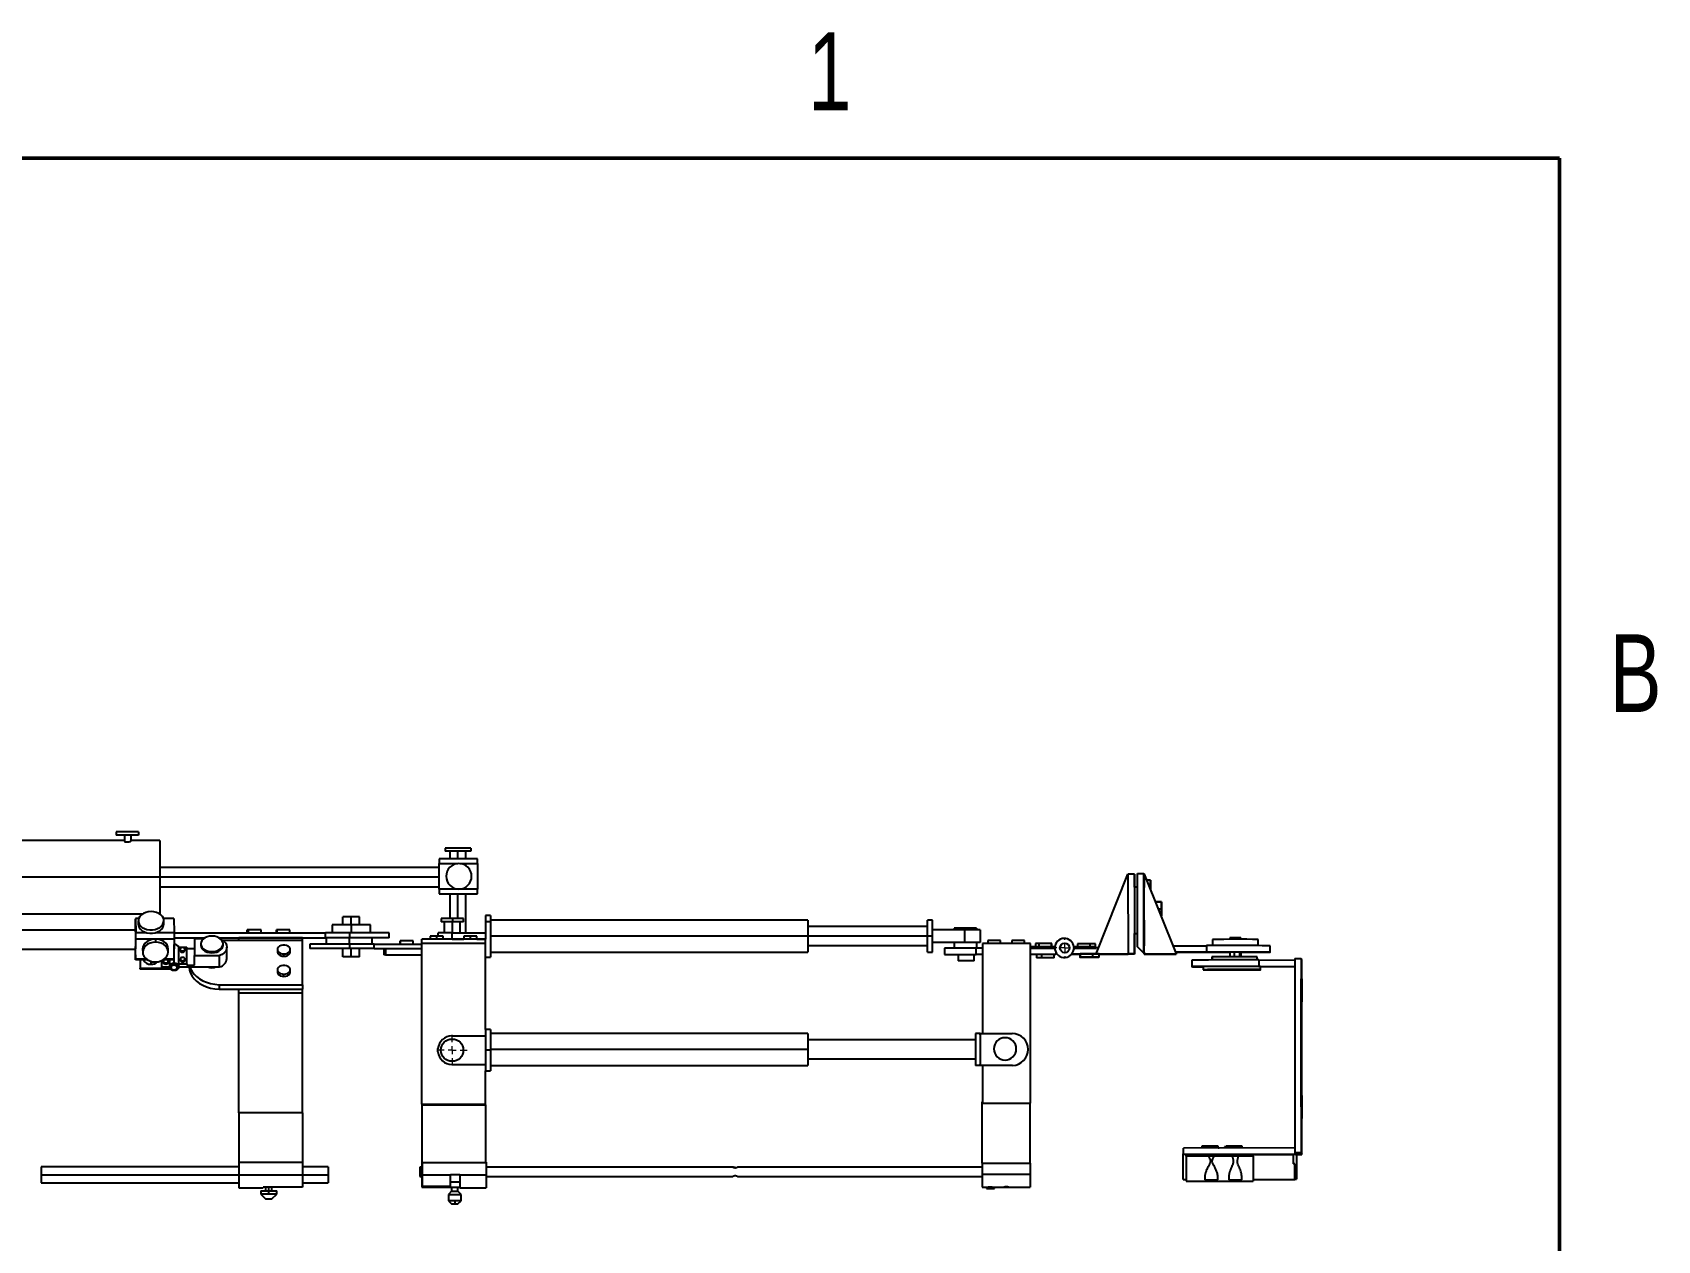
# Model space of a CAD drawing. Header units: inches. Extents: x 0.1 to 11.1, y 0.1 to 8.4.
# Drawn here: x 5.79 to 10.8, y 4.66 to 8.39 of the extents above; entities that cross this region are included whole.
import ezdxf

# ---------------------------------------------------------------- set-up
doc = ezdxf.new("R2010")
doc.units = ezdxf.units.IN
doc.header["$MEASUREMENT"] = 0
doc.styles.add('SLDTEXTSTYLE0', font='TXT', dxfattribs={"width": 0.75})

# ---------------------------------------------------------------- blocks, each defined once
blk = doc.blocks.new('SW_CENTERMARKSYMBOL_21')
at = {"color": 0, "linetype": 'Continuous', "lineweight": 0}
for p, q in [((-0.025, 0), (-0.0273, 0)), ((0, 0), (-0.0125, 0)), ((0, 0.025), (0, 0.0273)), ((0, 0), (0, 0.0125)), ((0, 0), (0, -0.0125)), ((0, 0), (0.0125, 0)), ((0.025, 0), (0.0273, 0)), ((0, -0.025), (0, -0.0273))]:
    blk.add_line(p, q, dxfattribs=at)
blk = doc.blocks.new('SW_CENTERMARKSYMBOL_22')
at = {"color": 0, "linetype": 'Continuous', "lineweight": 0}
for p, q in [((-0.025, 0), (-0.0469, 0)), ((0, 0), (-0.0125, 0)), ((0, 0.025), (0, 0.0469)), ((0, 0), (0, 0.0125)), ((0, 0), (0, -0.0125)), ((0, 0), (0.0125, 0)), ((0.025, 0), (0.0469, 0)), ((0, -0.025), (0, -0.0469))]:
    blk.add_line(p, q, dxfattribs=at)

msp = doc.modelspace()

# ---------------------------------------------------------------- linework, layer by layer
at = {"color": 7, "linetype": 'Continuous', "lineweight": 50}
for p, q in [((0.5, 8), (10.5, 8)), ((10.5, 8), (10.5, 0.5))]:
    msp.add_line(p, q, dxfattribs=at)
at = {"color": 7, "linetype": 'Continuous', "lineweight": 25}
for p, q in [((6.0464, 5.9209), (6.0464, 5.911)), ((6.1153, 5.9209), (6.0464, 5.9209)), ((6.1153, 5.9209), (6.1153, 5.911)), ((6.0715, 5.894), (4.8024, 5.894)), ((6.1153, 5.911), (6.0464, 5.911)), ((6.0715, 5.911), (6.0715, 5.8921)), ((6.0912, 5.911), (6.0912, 5.8921)), ((6.1804, 5.894), (6.0912, 5.894)), ((6.1804, 5.894), (6.1804, 5.7808)), ((7.0613, 5.8708), (7.0613, 5.861)), ((7.14, 5.8708), (7.0613, 5.8708)), ((7.14, 5.8708), (7.14, 5.861)), ((7.1612, 5.8378), (7.0431, 5.8378)), ((7.0431, 5.8378), (7.0431, 5.823)), ((7.0431, 5.823), (7.1, 5.823)), ((7.0431, 5.7443), (7.0431, 5.823)), ((7.14, 5.861), (7.0613, 5.861)), ((7.0761, 5.861), (7.0761, 5.8378)), ((7.1007, 5.8378), (7.1007, 5.861)), ((7.107, 5.823), (7.1612, 5.823)), ((7.1253, 5.8378), (7.1253, 5.861)), ((7.1612, 5.823), (7.1612, 5.8378)), ((7.1612, 5.823), (7.1612, 5.7443)), ((6.1804, 5.7808), (4.8024, 5.7808)), ((7.0431, 5.8106), (6.1804, 5.8106)), ((6.1804, 5.7808), (6.1804, 5.6676)), ((9.0698, 5.5446), (9.1681, 5.7907)), ((9.1878, 5.7907), (9.1681, 5.7907)), ((9.1681, 5.7907), (9.1682, 5.5446)), ((9.1878, 5.7907), (9.1879, 5.5446)), ((9.1881, 5.7897), (9.1878, 5.7907)), ((9.1881, 5.75), (9.1881, 5.7897)), ((9.1978, 5.5657), (9.1976, 5.7921)), ((9.1976, 5.7921), (9.2173, 5.7921)), ((9.2175, 5.546), (9.2173, 5.7921)), ((9.2173, 5.7921), (9.2176, 5.7911)), ((9.2176, 5.7911), (9.2176, 5.75)), ((9.2181, 5.5445), (9.2179, 5.7906)), ((9.2179, 5.7906), (9.3165, 5.5445)), ((9.2372, 5.7714), (9.2256, 5.7714)), ((6.1804, 5.7516), (7.0431, 5.7516)), ((7.0431, 5.7443), (7.0431, 5.7295)), ((7.1612, 5.7443), (7.0431, 5.7443)), ((7.0431, 5.7295), (7.1612, 5.7295)), ((7.0761, 5.7295), (7.0761, 5.6532)), ((7.1253, 5.6096), (7.1253, 5.7295)), ((7.1612, 5.7295), (7.1612, 5.7443)), ((9.1977, 5.75), (9.188, 5.75)), ((9.218, 5.75), (9.2175, 5.75)), ((5.2448, 5.6676), (6.1277, 5.6676)), ((6.1799, 5.6676), (6.1804, 5.6676)), ((9.2717, 5.7047), (9.2524, 5.7046)), ((9.2716, 5.7041), (9.2526, 5.7041)), ((9.2716, 5.6824), (9.2613, 5.6824)), ((9.2717, 5.7047), (9.2716, 5.7041)), ((9.2716, 5.7041), (9.2716, 5.6824)), ((9.2716, 5.6824), (9.2717, 5.6612)), ((9.2717, 5.6835), (9.2717, 5.7047)), ((9.2717, 5.6618), (9.2717, 5.6835)), ((6.106, 5.6173), (5.2453, 5.6173)), ((6.1053, 5.6173), (6.1057, 5.6517)), ((6.1061, 5.6538), (6.1057, 5.6517)), ((6.1061, 5.6538), (6.107, 5.6105)), ((6.1158, 5.6538), (6.1061, 5.6538)), ((6.1144, 5.6465), (6.1144, 5.6362)), ((6.2242, 5.6538), (6.1918, 5.6538)), ((6.1932, 5.6362), (6.1932, 5.6465)), ((6.2242, 5.6538), (6.2251, 5.6105)), ((6.4502, 5.6089), (6.4502, 5.6187)), ((6.4541, 5.6187), (6.4502, 5.6187)), ((6.4541, 5.6089), (6.4541, 5.6187)), ((6.4935, 5.6187), (6.4541, 5.6187)), ((6.4935, 5.6089), (6.4935, 5.6187)), ((6.5424, 5.6187), (6.5407, 5.6187)), ((6.5407, 5.6089), (6.5407, 5.6187)), ((6.5818, 5.6187), (6.5424, 5.6187)), ((6.5424, 5.6089), (6.5424, 5.6187)), ((6.5818, 5.6089), (6.5818, 5.6187)), ((6.7124, 5.6335), (6.7124, 5.6089)), ((6.7714, 5.6335), (6.7124, 5.6335)), ((6.7457, 5.6335), (6.7457, 5.6581)), ((6.7713, 5.6581), (6.7457, 5.6581)), ((6.7713, 5.6335), (6.7713, 5.6581)), ((6.7969, 5.6581), (6.7713, 5.6581)), ((6.7714, 5.6335), (6.7714, 5.6089)), ((6.8305, 5.6335), (6.7714, 5.6335)), ((6.7969, 5.6335), (6.7969, 5.6581)), ((6.8305, 5.6089), (6.8305, 5.6335)), ((7.0492, 5.6532), (7.0492, 5.6433)), ((7.0837, 5.6532), (7.0492, 5.6532)), ((7.0837, 5.6433), (7.0492, 5.6433)), ((7.0586, 5.6433), (7.0586, 5.6095)), ((7.1181, 5.6532), (7.0837, 5.6532)), ((7.0837, 5.6532), (7.0837, 5.6433)), ((7.1181, 5.6433), (7.0837, 5.6433)), ((7.1078, 5.6096), (7.1078, 5.6433)), ((7.1181, 5.6433), (7.1181, 5.6532)), ((7.201, 5.6624), (7.1862, 5.6624)), ((7.1862, 5.6624), (7.1862, 5.6428)), ((7.1862, 5.6428), (7.1862, 5.5892)), ((7.201, 5.6428), (7.1862, 5.6428)), ((7.201, 5.6624), (7.201, 5.6428)), ((8.1803, 5.6479), (7.201, 5.6479)), ((7.201, 5.6428), (7.201, 5.5344)), ((8.1803, 5.6479), (8.1803, 5.5987)), ((8.5498, 5.6287), (8.1803, 5.6287)), ((8.5646, 5.6484), (8.5498, 5.6484)), ((8.5498, 5.5992), (8.5498, 5.6484)), ((8.5646, 5.6189), (8.5646, 5.6484)), ((8.5646, 5.5992), (8.5646, 5.6189)), ((8.6645, 5.6189), (8.5646, 5.6189)), ((8.632, 5.6238), (8.632, 5.6189)), ((8.7009, 5.6238), (8.632, 5.6238)), ((8.6645, 5.5795), (8.6645, 5.6189)), ((8.7122, 5.6189), (8.6645, 5.6189)), ((8.7009, 5.6238), (8.7009, 5.6189)), ((8.7122, 5.6189), (8.7122, 5.5795)), ((9.2717, 5.6612), (9.2698, 5.6612)), ((9.2717, 5.6612), (9.2717, 5.6618)), ((6.1062, 5.5285), (6.1071, 5.5897)), ((6.107, 5.6105), (6.1375, 5.6105)), ((6.1071, 5.5897), (6.107, 5.6105)), ((6.164, 5.5897), (6.1071, 5.5897)), ((6.1675, 5.5898), (6.1677, 5.5805)), ((6.17, 5.6105), (6.2251, 5.6105)), ((6.2252, 5.5897), (6.171, 5.5897)), ((6.2252, 5.5897), (6.2243, 5.5285)), ((6.225, 5.5147), (6.225, 5.573)), ((6.2251, 5.6105), (6.2252, 5.5897)), ((6.2251, 5.6089), (6.6916, 5.6089)), ((6.2252, 5.5941), (6.3205, 5.5941)), ((6.2883, 5.5905), (6.2883, 5.539)), ((6.3151, 5.5905), (6.2883, 5.5905)), ((6.3071, 5.5751), (6.3071, 5.5716)), ((6.3626, 5.5941), (6.6916, 5.5941)), ((6.6213, 5.586), (6.3753, 5.586)), ((6.376, 5.5716), (6.376, 5.5751)), ((6.4245, 5.594), (6.4245, 5.5941)), ((6.6213, 5.594), (6.4245, 5.594)), ((6.4245, 5.586), (6.4245, 5.594)), ((6.6213, 5.594), (6.6213, 5.5941)), ((6.6213, 5.586), (6.6213, 5.594)), ((6.6213, 5.449), (6.6213, 5.586)), ((6.6435, 5.5744), (6.6435, 5.5606)), ((6.7665, 5.5744), (6.6435, 5.5744)), ((6.7658, 5.6089), (6.6916, 5.6089)), ((6.6916, 5.5941), (6.6916, 5.6089)), ((6.7658, 5.5941), (6.6916, 5.5941)), ((6.6936, 5.5941), (6.6936, 5.5744)), ((6.765, 5.5941), (6.765, 5.5744)), ((6.8888, 5.6089), (6.7658, 5.6089)), ((6.7658, 5.6089), (6.7658, 5.5941)), ((6.8888, 5.5941), (6.7658, 5.5941)), ((6.7665, 5.5744), (6.7665, 5.5606)), ((6.8419, 5.5744), (6.7665, 5.5744)), ((6.8363, 5.5744), (6.8363, 5.5941)), ((6.8419, 5.5606), (6.8419, 5.5744)), ((6.8419, 5.5744), (6.9894, 5.5744)), ((6.8888, 5.5941), (6.8888, 5.6089)), ((6.9222, 5.5744), (6.9222, 5.5843)), ((6.9233, 5.5843), (6.9222, 5.5843)), ((6.9233, 5.5744), (6.9233, 5.5843)), ((6.9627, 5.5843), (6.9233, 5.5843)), ((6.9627, 5.5744), (6.9627, 5.5843)), ((7.1862, 5.5892), (6.9894, 5.5892)), ((6.9894, 5.5764), (6.9894, 5.5892)), ((7.1862, 5.5764), (6.9894, 5.5764)), ((6.9894, 5.0807), (6.9894, 5.5764)), ((7.0154, 5.599), (7.0154, 5.5892)), ((7.035, 5.599), (7.0154, 5.599)), ((7.0547, 5.599), (7.035, 5.599)), ((7.035, 5.599), (7.035, 5.5892)), ((7.0391, 5.6092), (7.0391, 5.599)), ((7.0547, 5.5892), (7.0547, 5.599)), ((7.0826, 5.5899), (7.0826, 5.6096)), ((7.0826, 5.6096), (7.1862, 5.6096)), ((7.0826, 5.5899), (7.1191, 5.5899)), ((7.1078, 5.5892), (7.1078, 5.5895)), ((7.1191, 5.599), (7.1191, 5.5892)), ((7.1388, 5.599), (7.1191, 5.599)), ((7.1585, 5.599), (7.1388, 5.599)), ((7.1388, 5.599), (7.1388, 5.5892)), ((7.1585, 5.5892), (7.1585, 5.599)), ((7.1585, 5.5899), (7.1862, 5.5899)), ((7.1862, 5.5764), (7.1862, 5.5892)), ((7.1862, 5.3108), (7.1862, 5.5764)), ((8.1803, 5.5987), (7.201, 5.5987)), ((8.1803, 5.5987), (8.1803, 5.5495)), ((8.1803, 5.5697), (8.5498, 5.5697)), ((8.5498, 5.55), (8.5498, 5.5992)), ((8.5646, 5.5992), (8.5498, 5.5992)), ((8.5646, 5.5795), (8.5646, 5.5992)), ((8.6645, 5.5795), (8.5646, 5.5795)), ((8.5646, 5.55), (8.5646, 5.5795)), ((8.632, 5.5795), (8.632, 5.5619)), ((8.7122, 5.5795), (8.6645, 5.5795)), ((8.7009, 5.5795), (8.7009, 5.5619)), ((8.867, 5.5759), (8.7193, 5.5759)), ((8.7193, 5.5759), (8.7193, 5.2983)), ((8.7356, 5.585), (8.7356, 5.5759)), ((8.7749, 5.585), (8.7356, 5.585)), ((8.7749, 5.5759), (8.7749, 5.585)), ((8.8492, 5.585), (8.8098, 5.585)), ((8.8098, 5.585), (8.8098, 5.5759)), ((8.8492, 5.5759), (8.8492, 5.585)), ((8.867, 5.0837), (8.867, 5.5759)), ((8.867, 5.5752), (8.8675, 5.5752)), ((8.8675, 5.5604), (8.8675, 5.5752)), ((8.8685, 5.5669), (8.8685, 5.5619)), ((8.8685, 5.5669), (8.9424, 5.5669)), ((8.8831, 5.5767), (8.8831, 5.5669)), ((8.8933, 5.5767), (8.8831, 5.5767)), ((8.8933, 5.5767), (8.8933, 5.5669)), ((8.9326, 5.5767), (8.8933, 5.5767)), ((8.9326, 5.5669), (8.9326, 5.5767)), ((8.933, 5.5767), (8.9326, 5.5767)), ((8.933, 5.5669), (8.933, 5.5767)), ((8.9424, 5.5669), (8.9424, 5.5631)), ((9.0123, 5.5753), (9.0123, 5.5655)), ((9.0517, 5.5753), (9.0123, 5.5753)), ((9.0517, 5.5655), (9.0517, 5.5753)), ((9.0678, 5.5753), (9.0517, 5.5753)), ((9.0678, 5.5655), (9.0678, 5.5753)), ((9.188, 5.6073), (9.1977, 5.6073)), ((9.1882, 5.5437), (9.1882, 5.6073)), ((9.1978, 5.5657), (9.198, 5.5647)), ((9.2175, 5.546), (9.1978, 5.5657)), ((9.2175, 5.5694), (9.2175, 5.5497)), ((9.2175, 5.5694), (9.2181, 5.5694)), ((9.2176, 5.6073), (9.218, 5.6073)), ((9.2177, 5.6073), (9.2177, 5.5694)), ((9.3065, 5.5695), (9.4104, 5.5695)), ((9.4104, 5.5695), (9.4104, 5.5498)), ((9.4288, 5.5888), (9.4288, 5.5696)), ((9.4957, 5.5939), (9.4827, 5.5938)), ((9.4827, 5.5938), (9.4827, 5.5891)), ((9.4957, 5.5939), (9.4957, 5.5891)), ((9.5125, 5.5938), (9.4957, 5.5939)), ((9.5125, 5.5938), (9.5125, 5.5891)), ((9.5163, 5.5938), (9.5125, 5.5938)), ((9.5163, 5.5938), (9.5163, 5.5891)), ((9.5703, 5.5696), (9.5702, 5.5889)), ((9.607, 5.5496), (9.607, 5.5692)), ((5.2453, 5.5583), (6.106, 5.5583)), ((6.1052, 5.5583), (6.1059, 5.5263)), ((6.1059, 5.5263), (6.1062, 5.5285)), ((6.1419, 5.5263), (6.1059, 5.5263)), ((6.1062, 5.5285), (6.1388, 5.5285)), ((6.1204, 5.5263), (6.1204, 5.5)), ((6.1277, 5.5584), (6.1279, 5.5491)), ((6.1871, 5.5034), (6.1871, 5.5237)), ((6.2239, 5.5263), (6.1919, 5.5263)), ((6.1919, 5.5215), (6.1919, 5.518)), ((6.195, 5.5285), (6.2243, 5.5285)), ((6.2066, 5.5508), (6.2064, 5.5601)), ((6.2066, 5.518), (6.2066, 5.5215)), ((6.2102, 5.5263), (6.2102, 5.5041)), ((6.2243, 5.5285), (6.2239, 5.5263)), ((6.2395, 5.5131), (6.2395, 5.5646)), ((6.2395, 5.5646), (6.2641, 5.5646)), ((6.2433, 5.5583), (6.2433, 5.5548)), ((6.2436, 5.5284), (6.2436, 5.5248)), ((6.2507, 5.5496), (6.2507, 5.5531)), ((6.251, 5.5197), (6.251, 5.5232)), ((6.2581, 5.5548), (6.2581, 5.5583)), ((6.2584, 5.5248), (6.2584, 5.5284)), ((6.2641, 5.5131), (6.2641, 5.5646)), ((6.2641, 5.5611), (6.2883, 5.5611)), ((6.2883, 5.539), (6.3652, 5.539)), ((6.2883, 5.5096), (6.2883, 5.539)), ((6.3415, 5.5473), (6.3348, 5.548)), ((6.3483, 5.548), (6.3415, 5.5473)), ((6.3652, 5.5038), (6.3652, 5.539)), ((6.3879, 5.5295), (6.3879, 5.5648)), ((6.5439, 5.5578), (6.5439, 5.5507)), ((6.5636, 5.537), (6.5636, 5.544)), ((6.5833, 5.5507), (6.5833, 5.5578)), ((6.7665, 5.5606), (6.6435, 5.5606)), ((6.7457, 5.5351), (6.7457, 5.5606)), ((6.7713, 5.5351), (6.7457, 5.5351)), ((6.8419, 5.5606), (6.7665, 5.5606)), ((6.7713, 5.5351), (6.7713, 5.5606)), ((6.7969, 5.5351), (6.7713, 5.5351)), ((6.7969, 5.5351), (6.7969, 5.5606)), ((6.8419, 5.5606), (6.9894, 5.5606)), ((6.8721, 5.5606), (6.8721, 5.5411)), ((6.8772, 5.5411), (6.8721, 5.5411)), ((6.8772, 5.5606), (6.8772, 5.5411)), ((6.8772, 5.5411), (6.9894, 5.5411)), ((7.1862, 5.5344), (7.201, 5.5344)), ((7.201, 5.5495), (8.1803, 5.5495)), ((8.5498, 5.55), (8.5646, 5.55)), ((8.6024, 5.5619), (8.6024, 5.5422)), ((8.6997, 5.5619), (8.6024, 5.5619)), ((8.6024, 5.5422), (8.6997, 5.5422)), ((8.6445, 5.5422), (8.6445, 5.5226)), ((8.6937, 5.5226), (8.6445, 5.5226)), ((8.6937, 5.5226), (8.6937, 5.5422)), ((8.6997, 5.5422), (8.6997, 5.5619)), ((8.7193, 5.5619), (8.6997, 5.5619)), ((8.7193, 5.5422), (8.6997, 5.5422)), ((8.867, 5.5604), (8.8675, 5.5604)), ((8.9458, 5.5422), (8.867, 5.5422)), ((8.8685, 5.5619), (8.8675, 5.5619)), ((8.8685, 5.5619), (8.9424, 5.5619)), ((8.8858, 5.5422), (8.8858, 5.5324)), ((8.9011, 5.5324), (8.8858, 5.5324)), ((8.9011, 5.5422), (8.9011, 5.5324)), ((8.9405, 5.5324), (8.9011, 5.5324)), ((8.9405, 5.5324), (8.9405, 5.5422)), ((8.9458, 5.5487), (8.9458, 5.5422)), ((8.996, 5.5455), (8.996, 5.5444)), ((8.996, 5.5444), (9.0699, 5.5445)), ((8.996, 5.5444), (8.9963, 5.5437)), ((8.9963, 5.5437), (9.0192, 5.5437)), ((9.0013, 5.5655), (9.0009, 5.5655)), ((9.0009, 5.5655), (9.0009, 5.5606)), ((9.001, 5.5606), (9.0009, 5.5606)), ((9.001, 5.5606), (9.001, 5.5575)), ((9.0698, 5.5606), (9.001, 5.5606)), ((9.0698, 5.5655), (9.0013, 5.5655)), ((9.0192, 5.5438), (9.0192, 5.534)), ((9.0201, 5.5443), (9.0201, 5.5344)), ((9.0389, 5.5339), (9.0389, 5.5339)), ((9.0393, 5.5344), (9.0393, 5.5342)), ((9.0586, 5.534), (9.0586, 5.5342)), ((9.059, 5.5342), (9.059, 5.5342)), ((9.0595, 5.5345), (9.0595, 5.5443)), ((9.0698, 5.5606), (9.0698, 5.5655)), ((9.0698, 5.5642), (9.0776, 5.5642)), ((9.0698, 5.5446), (9.0699, 5.5445)), ((9.0698, 5.5446), (9.1682, 5.5446)), ((9.0787, 5.5342), (9.0787, 5.5441)), ((9.0787, 5.5436), (9.1685, 5.5437)), ((9.1879, 5.5446), (9.1682, 5.5446)), ((9.1682, 5.5446), (9.1682, 5.5446)), ((9.1882, 5.5437), (9.1685, 5.5437)), ((9.1685, 5.5437), (9.1685, 5.5437)), ((9.1685, 5.5437), (9.1685, 5.5437)), ((9.1879, 5.5446), (9.1882, 5.5437)), ((9.198, 5.5647), (9.2177, 5.545)), ((9.2136, 5.5497), (9.2137, 5.5497)), ((9.2139, 5.549), (9.2136, 5.5497)), ((9.2136, 5.5497), (9.2137, 5.5497)), ((9.2136, 5.5497), (9.2136, 5.5497)), ((9.2139, 5.549), (9.2137, 5.5497)), ((9.2139, 5.549), (9.2139, 5.549)), ((9.2177, 5.549), (9.2175, 5.5497)), ((9.2175, 5.5497), (9.2181, 5.5497)), ((9.2177, 5.545), (9.2175, 5.546)), ((9.2181, 5.549), (9.2177, 5.549)), ((9.2177, 5.549), (9.2177, 5.545)), ((9.2181, 5.5445), (9.2181, 5.5444)), ((9.2181, 5.5445), (9.3165, 5.5445)), ((9.2181, 5.5444), (9.3165, 5.5444)), ((9.2183, 5.5436), (9.2183, 5.5444)), ((9.2183, 5.5436), (9.3167, 5.5437)), ((9.2184, 5.5435), (9.2183, 5.5436)), ((9.2184, 5.5435), (9.3168, 5.5436)), ((9.3144, 5.5498), (9.4104, 5.5498)), ((9.41, 5.5491), (9.3147, 5.549)), ((9.3164, 5.5444), (9.3167, 5.5437)), ((9.3165, 5.5445), (9.3165, 5.5444)), ((9.3168, 5.5436), (9.3167, 5.5437)), ((9.3647, 5.5248), (9.3647, 5.5048)), ((9.4267, 5.5347), (9.4267, 5.5253)), ((9.4279, 5.5348), (9.4279, 5.5253)), ((9.4957, 5.5496), (9.4827, 5.5495)), ((9.4827, 5.5495), (9.4828, 5.535)), ((9.5125, 5.5496), (9.4957, 5.5496)), ((9.4957, 5.5496), (9.4957, 5.535)), ((9.5163, 5.5495), (9.5125, 5.5496)), ((9.5125, 5.5496), (9.5125, 5.535)), ((9.5163, 5.5495), (9.5163, 5.535)), ((9.567, 5.5253), (9.567, 5.5347)), ((9.5719, 5.5253), (9.6825, 5.5259)), ((9.5719, 5.5253), (9.5719, 5.5053)), ((9.6825, 5.5303), (9.6829, 4.9306)), ((9.6825, 5.5303), (9.7025, 5.5303)), ((9.7025, 5.5303), (9.7028, 4.9306)), ((9.7042, 5.5244), (9.7025, 5.5303)), ((9.7045, 4.9247), (9.7042, 5.5244)), ((6.1204, 5.4966), (6.1204, 5.5)), ((6.1204, 5.5), (6.1871, 5.5)), ((6.2146, 5.4966), (6.1204, 5.4966)), ((6.2103, 5.5034), (6.1871, 5.5034)), ((6.1871, 5.5034), (6.1871, 5.5)), ((6.2149, 5.5043), (6.2149, 5.5022)), ((6.2247, 5.5113), (6.2247, 5.5093)), ((6.2346, 5.5022), (6.2346, 5.5043)), ((6.2395, 5.5131), (6.2395, 5.5096)), ((6.2395, 5.5131), (6.2641, 5.5131)), ((6.2397, 5.5041), (6.2397, 5.5075)), ((6.2397, 5.5038), (6.3652, 5.5038)), ((6.2641, 5.5131), (6.2641, 5.5096)), ((6.2641, 5.5096), (6.2883, 5.5096)), ((6.2718, 5.5038), (6.2718, 5.5033)), ((6.5439, 5.4953), (6.5439, 5.4882)), ((6.5636, 5.4745), (6.5636, 5.4815)), ((6.5833, 5.4882), (6.5833, 5.4953)), ((9.4003, 5.5048), (9.4003, 5.4953)), ((9.5719, 5.5053), (9.6825, 5.5059)), ((9.5775, 5.4954), (9.5774, 5.5049)), ((9.6825, 5.5044), (9.5774, 5.5046)), ((9.7027, 5.4669), (9.7035, 5.4642)), ((9.7032, 5.3013), (9.7027, 5.4669)), ((9.7037, 5.4677), (9.7041, 5.4664)), ((9.704, 5.324), (9.7037, 5.4677)), ((9.7041, 5.4664), (9.7037, 5.4664)), ((9.7041, 5.4664), (9.704, 5.324)), ((6.3634, 5.449), (6.3634, 5.4349)), ((6.3634, 5.449), (6.6213, 5.449)), ((6.3634, 5.4349), (6.4245, 5.4349)), ((6.4245, 5.4349), (6.6213, 5.4349)), ((6.4245, 5.4226), (6.4245, 5.4349)), ((6.6213, 5.4226), (6.4245, 5.4226)), ((6.4245, 5.0535), (6.4245, 5.4226)), ((6.6213, 5.449), (6.6213, 5.4349)), ((6.6213, 5.4226), (6.6213, 5.4349)), ((6.6213, 5.0535), (6.6213, 5.4226)), ((9.7035, 5.4642), (9.7027, 5.4642)), ((9.7035, 5.4642), (9.7032, 5.3013)), ((9.7043, 5.0685), (9.7041, 5.4215)), ((9.7041, 5.2455), (9.7041, 5.4215)), ((9.7032, 5.2385), (9.7027, 5.4076)), ((9.7029, 5.0718), (9.7027, 5.4076)), ((9.7033, 5.2394), (9.7035, 5.4061)), ((9.7037, 5.0702), (9.7035, 5.4061)), ((9.7038, 5.0778), (9.7036, 5.4137)), ((9.7036, 5.4137), (9.704, 5.2449)), ((7.0818, 5.2911), (7.1862, 5.2911)), ((7.201, 5.3108), (7.1862, 5.3108)), ((7.1862, 5.3108), (7.1862, 5.2468)), ((7.201, 5.3108), (7.201, 5.2468)), ((8.1803, 5.298), (7.201, 5.298)), ((8.1803, 5.298), (8.1803, 5.2488)), ((8.6974, 5.2786), (8.1803, 5.2786)), ((8.7122, 5.2983), (8.6974, 5.2983)), ((8.6974, 5.2983), (8.6974, 5.1998)), ((8.7122, 5.2983), (8.8106, 5.2982)), ((8.7122, 5.2942), (8.7122, 5.2983)), ((8.7122, 5.2942), (8.7122, 5.2039)), ((7.0386, 5.2418), (7.0386, 5.2518)), ((7.1862, 5.2468), (7.1862, 5.1828)), ((7.201, 5.2468), (7.1862, 5.2468)), ((8.1803, 5.2488), (7.201, 5.2488)), ((7.201, 5.2468), (7.201, 5.1828)), ((8.1803, 5.2488), (8.1803, 5.1995)), ((8.6974, 5.2195), (8.1803, 5.2195)), ((9.7032, 5.2385), (9.7028, 5.2385)), ((9.7029, 5.0718), (9.7032, 5.2385)), ((9.7033, 5.2394), (9.7037, 5.0702)), ((9.704, 5.2449), (9.7037, 5.2449)), ((9.7038, 5.0778), (9.704, 5.2449)), ((9.7043, 5.0685), (9.7041, 5.2455)), ((7.0818, 5.2025), (7.1862, 5.2025)), ((7.1862, 5.1828), (7.201, 5.1828)), ((7.1862, 5.0807), (7.1862, 5.1828)), ((7.201, 5.1995), (8.1803, 5.1995)), ((8.7122, 5.1998), (8.6974, 5.1998)), ((8.7122, 5.1998), (8.7122, 5.2039)), ((8.8121, 5.1998), (8.7122, 5.1998)), ((8.7193, 5.1998), (8.7193, 5.0837)), ((9.703, 5.0091), (9.7032, 5.172)), ((9.7032, 5.172), (9.7037, 5.0064)), ((9.7039, 5.0372), (9.704, 5.1795)), ((9.704, 5.1795), (9.7043, 5.0359)), ((6.9894, 5.0807), (7.1862, 5.0807)), ((6.9894, 5.0807), (6.9894, 5.0787)), ((6.9894, 5.0787), (7.1862, 5.0787)), ((6.9894, 5.0787), (6.9894, 4.8997)), ((7.1862, 5.0787), (7.1862, 5.0807)), ((7.1862, 5.0787), (7.1862, 4.8997)), ((8.7185, 5.0836), (8.7185, 5.0874)), ((8.7185, 5.0874), (8.7193, 5.0874)), ((8.7185, 4.8979), (8.7185, 5.0836)), ((8.7185, 5.0836), (8.8661, 5.0836)), ((8.7193, 5.0837), (8.867, 5.0837)), ((8.8661, 5.0836), (8.8661, 5.0837)), ((8.8661, 4.8979), (8.8661, 5.0836)), ((6.6213, 5.0535), (6.4245, 5.0535)), ((6.4245, 5.0535), (6.4245, 4.9007)), ((6.6213, 5.0535), (6.6213, 4.9007)), ((9.7039, 5.0372), (9.7043, 5.0359)), ((9.703, 5.0091), (9.7037, 5.0064)), ((9.3399, 4.9265), (9.338, 4.9265)), ((9.338, 4.8872), (9.338, 4.9265)), ((9.6828, 4.945), (9.3399, 4.9448)), ((9.3399, 4.9251), (9.3399, 4.9448)), ((9.6844, 4.9253), (9.3399, 4.9251)), ((9.3399, 4.9251), (9.34, 4.9248)), ((9.34, 4.9248), (9.34, 4.9248)), ((9.5545, 4.9252), (9.3478, 4.9251)), ((9.3478, 4.9193), (9.3478, 4.9251)), ((9.5545, 4.9193), (9.3478, 4.9193)), ((9.3478, 4.9193), (9.3478, 4.8426)), ((9.3975, 4.9502), (9.3962, 4.9502)), ((9.3962, 4.9502), (9.3962, 4.9448)), ((9.4467, 4.9502), (9.3975, 4.9502)), ((9.3975, 4.9502), (9.3975, 4.9448)), ((9.4467, 4.9449), (9.4467, 4.9502)), ((9.4467, 4.9453), (9.4498, 4.9453)), ((9.4498, 4.9449), (9.4498, 4.9453)), ((9.4709, 4.9487), (9.4658, 4.9487)), ((9.4658, 4.9487), (9.4658, 4.9449)), ((9.5202, 4.9502), (9.4709, 4.9502)), ((9.4709, 4.9502), (9.4709, 4.9449)), ((9.5202, 4.9449), (9.5202, 4.9502)), ((9.5545, 4.9193), (9.5545, 4.9252)), ((9.5545, 4.9193), (9.5545, 4.8426)), ((9.6845, 4.925), (9.6781, 4.925)), ((9.6781, 4.925), (9.6781, 4.8961)), ((9.6829, 4.9306), (9.6843, 4.9256)), ((9.6829, 4.9306), (9.7028, 4.9306)), ((9.6843, 4.9256), (9.6844, 4.9256)), ((9.6844, 4.9256), (9.6845, 4.9253)), ((9.6844, 4.9253), (9.6844, 4.9256)), ((9.6845, 4.925), (9.6844, 4.9253)), ((9.6845, 4.9253), (9.6879, 4.9253)), ((9.6845, 4.9253), (9.6845, 4.925)), ((9.6879, 4.9253), (9.6879, 4.8881)), ((9.6879, 4.9247), (9.7045, 4.9247)), ((9.7028, 4.9306), (9.7045, 4.9247)), ((6.4245, 4.8868), (5.8143, 4.8868)), ((5.8143, 4.8868), (5.8143, 4.8622)), ((6.6213, 4.9007), (6.4245, 4.9007)), ((6.4245, 4.9007), (6.4245, 4.8618)), ((6.6213, 4.9007), (6.6213, 4.8618)), ((6.7001, 4.8868), (6.6213, 4.8868)), ((6.7001, 4.8868), (6.7001, 4.8622)), ((6.9894, 4.8863), (6.9829, 4.8863)), ((6.9829, 4.8863), (6.9829, 4.8715)), ((6.9829, 4.8715), (6.9829, 4.8567)), ((7.1862, 4.8997), (6.9894, 4.8997)), ((6.9894, 4.8997), (6.9894, 4.8239)), ((6.9904, 4.8997), (6.9904, 4.8617)), ((7.1873, 4.9011), (7.1862, 4.9011)), ((7.1873, 4.9011), (7.1873, 4.8617)), ((7.9488, 4.8863), (7.1873, 4.8863)), ((8.7185, 4.8863), (7.9635, 4.8863)), ((8.7185, 4.8979), (8.8661, 4.8979)), ((8.7185, 4.8979), (8.7185, 4.8635)), ((8.8661, 4.8979), (8.8661, 4.8635)), ((9.338, 4.8478), (9.338, 4.8872)), ((9.6825, 4.8961), (9.6781, 4.8961)), ((9.6825, 4.8478), (9.6825, 4.8961)), ((9.6879, 4.8881), (9.6825, 4.8881)), ((9.6879, 4.8881), (9.6879, 4.8487)), ((5.8143, 4.8622), (5.8143, 4.8375)), ((5.8143, 4.8375), (6.4245, 4.8375)), ((6.4245, 4.8618), (6.6213, 4.8618)), ((6.4245, 4.8618), (6.4245, 4.8224)), ((6.4245, 4.8224), (6.4999, 4.8224)), ((6.6213, 4.8246), (6.4999, 4.8246)), ((6.4999, 4.8246), (6.4999, 4.8224)), ((6.5072, 4.8246), (6.5072, 4.8127)), ((6.5269, 4.8127), (6.5269, 4.8246)), ((6.6213, 4.8618), (6.6213, 4.8246)), ((6.6213, 4.8375), (6.7001, 4.8375)), ((6.7001, 4.8622), (6.7001, 4.8375)), ((6.9829, 4.8567), (6.9894, 4.8567)), ((6.9894, 4.8239), (7.0732, 4.8239)), ((6.9904, 4.8617), (7.0775, 4.8617)), ((6.9904, 4.8617), (6.9904, 4.8261)), ((7.0775, 4.8261), (6.9904, 4.8261)), ((6.9904, 4.8261), (6.9904, 4.8244)), ((6.9904, 4.8244), (7.107, 4.8244)), ((7.0732, 4.8239), (7.0732, 4.8244)), ((7.107, 4.8619), (7.0775, 4.8619)), ((7.0775, 4.8617), (7.0775, 4.8619)), ((7.0775, 4.8261), (7.0775, 4.8617)), ((7.0775, 4.8406), (7.107, 4.8406)), ((7.0808, 4.8244), (7.0808, 4.8116)), ((7.1005, 4.8116), (7.1005, 4.8244)), ((7.107, 4.8619), (7.107, 4.8617)), ((7.107, 4.8617), (7.1873, 4.8617)), ((7.107, 4.8617), (7.107, 4.8223)), ((7.107, 4.8223), (7.1873, 4.8223)), ((7.1873, 4.8617), (7.1873, 4.8223)), ((7.1873, 4.8567), (7.9488, 4.8567)), ((7.9635, 4.8567), (8.7185, 4.8567)), ((8.8661, 4.8635), (8.7185, 4.8635)), ((8.7185, 4.8635), (8.7185, 4.8241)), ((8.7185, 4.8241), (8.7355, 4.8241)), ((8.7313, 4.8225), (8.7313, 4.82)), ((8.7313, 4.8225), (8.7436, 4.8225)), ((8.7313, 4.82), (8.7436, 4.82)), ((8.7354, 4.8241), (8.7354, 4.8225)), ((8.7436, 4.8225), (8.7436, 4.82)), ((8.7436, 4.8225), (8.7559, 4.8225)), ((8.7436, 4.82), (8.7559, 4.82)), ((8.7509, 4.8241), (8.7856, 4.8241)), ((8.7511, 4.8225), (8.7511, 4.8241)), ((8.7559, 4.82), (8.7559, 4.8225)), ((8.7999, 4.8241), (8.8661, 4.8241)), ((8.8661, 4.8635), (8.8661, 4.8241)), ((9.338, 4.8478), (9.3478, 4.8478)), ((9.3478, 4.8426), (9.5545, 4.8426)), ((9.4055, 4.8595), (9.4055, 4.8468)), ((9.4055, 4.8468), (9.4252, 4.8468)), ((9.4252, 4.8468), (9.4449, 4.8468)), ((9.4449, 4.8468), (9.4449, 4.8595)), ((9.4795, 4.8602), (9.4795, 4.8468)), ((9.4795, 4.8468), (9.4992, 4.8468)), ((9.4992, 4.8468), (9.5189, 4.8468)), ((9.5189, 4.8468), (9.5189, 4.8603)), ((9.5545, 4.8478), (9.6825, 4.8478)), ((9.6825, 4.8487), (9.6879, 4.8487)), ((6.4925, 4.8127), (6.4925, 4.8029)), ((6.4925, 4.8127), (6.5171, 4.8127)), ((6.4925, 4.8029), (6.5072, 4.7881)), ((6.5171, 4.8029), (6.4925, 4.8029)), ((6.5072, 4.7881), (6.5171, 4.7881)), ((6.5171, 4.8029), (6.5171, 4.8127)), ((6.5171, 4.8127), (6.5417, 4.8127)), ((6.5417, 4.8029), (6.5171, 4.8029)), ((6.5171, 4.7881), (6.5269, 4.7881)), ((6.5269, 4.7881), (6.5417, 4.8029)), ((6.5417, 4.8029), (6.5417, 4.8127)), ((7.0809, 4.8116), (7.0711, 4.8018)), ((7.0711, 4.8018), (7.0711, 4.7821)), ((7.0711, 4.8018), (7.1104, 4.8018)), ((7.0711, 4.7821), (7.0809, 4.7723)), ((7.0907, 4.7821), (7.0711, 4.7821)), ((7.0808, 4.8116), (7.0994, 4.8116)), ((7.0809, 4.7723), (7.0907, 4.7723)), ((7.1104, 4.7821), (7.0907, 4.7821)), ((7.0907, 4.7821), (7.0907, 4.7723)), ((7.0907, 4.7723), (7.1006, 4.7723)), ((7.1006, 4.8116), (7.0994, 4.8116)), ((7.1104, 4.8018), (7.1006, 4.8116)), ((7.1006, 4.7723), (7.1104, 4.7821)), ((7.1104, 4.7821), (7.1104, 4.8018))]:
    msp.add_line(p, q, dxfattribs=at)
at = {"color": 8, "linetype": 'Continuous', "lineweight": 25}
for p, q in [((7.0431, 5.7811), (6.1804, 5.7811)), ((7.1007, 5.6532), (7.1007, 5.7295)), ((7.0832, 5.6433), (7.0832, 5.6096)), ((7.0832, 5.5897), (7.0832, 5.5892)), ((8.5498, 5.5992), (8.1803, 5.5992)), ((6.1538, 5.5123), (6.1538, 5.5211)), ((6.3415, 5.5473), (6.3415, 5.5475)), ((6.3415, 5.5015), (6.3415, 5.5038)), ((5.8143, 4.8622), (6.4245, 4.8622)), ((6.5171, 4.8127), (6.5171, 4.8246)), ((6.6213, 4.8622), (6.7001, 4.8622))]:
    msp.add_line(p, q, dxfattribs=at)
at = {"color": 7, "linetype": 'Continuous', "lineweight": 25, "flags": 128}
for points in [[(6.0715, 5.8921), (6.0715, 5.8921), (6.0723, 5.8913), (6.0744, 5.8905), (6.0776, 5.89), (6.0795, 5.8898), (6.0814, 5.8898), (6.0833, 5.8898), (6.0852, 5.89), (6.0884, 5.8906), (6.0905, 5.8913), (6.0912, 5.8921), (6.0912, 5.8921)], [(6.1538, 5.6747), (6.1453, 5.6741), (6.1373, 5.6721), (6.13, 5.669), (6.1238, 5.6648), (6.119, 5.6597), (6.1158, 5.6541), (6.1145, 5.648), (6.1149, 5.6419), (6.1172, 5.636), (6.1212, 5.6306), (6.1267, 5.626), (6.1335, 5.6223), (6.1412, 5.6197), (6.1495, 5.6184), (6.158, 5.6184), (6.1664, 5.6197), (6.1741, 5.6223), (6.1809, 5.626), (6.1864, 5.6306), (6.1904, 5.636), (6.1926, 5.6419), (6.1931, 5.648), (6.1917, 5.6541), (6.1886, 5.6597), (6.1838, 5.6648), (6.1776, 5.669), (6.1703, 5.6721), (6.1622, 5.6741), (6.1538, 5.6747)], [(6.1144, 5.6362), (6.1149, 5.6316), (6.1172, 5.6258), (6.1212, 5.6204), (6.1267, 5.6157), (6.1335, 5.612), (6.1412, 5.6094), (6.1495, 5.6081), (6.158, 5.6081), (6.1664, 5.6094), (6.1741, 5.612), (6.1809, 5.6157), (6.1864, 5.6204), (6.1904, 5.6258), (6.1926, 5.6316), (6.1932, 5.6362)], [(6.164, 5.5897), (6.1558, 5.5885), (6.1482, 5.5859), (6.1414, 5.5822), (6.1357, 5.5775), (6.1314, 5.572), (6.1287, 5.5659), (6.1277, 5.5595), (6.1277, 5.5584)], [(6.1677, 5.5805), (6.1589, 5.5798), (6.1505, 5.5775), (6.143, 5.5739), (6.1367, 5.569), (6.132, 5.5632), (6.129, 5.5568), (6.1279, 5.55), (6.1288, 5.5431), (6.1316, 5.5367), (6.1362, 5.5309), (6.1424, 5.526), (6.1498, 5.5224), (6.1581, 5.5201), (6.1668, 5.5194)], [(6.1668, 5.5194), (6.1756, 5.5201), (6.1839, 5.5224), (6.1914, 5.526), (6.1977, 5.5309), (6.2025, 5.5367), (6.2055, 5.5431), (6.2066, 5.55), (6.2057, 5.5568), (6.2029, 5.5632), (6.1983, 5.569), (6.1921, 5.5739), (6.1847, 5.5775), (6.1764, 5.5798), (6.1677, 5.5805)], [(6.2064, 5.5601), (6.2056, 5.5659), (6.203, 5.572), (6.1989, 5.5775), (6.1933, 5.5822), (6.1866, 5.5859), (6.1791, 5.5885), (6.171, 5.5897)], [(6.3415, 5.5991), (6.3339, 5.5985), (6.3266, 5.5967), (6.3201, 5.5939), (6.3146, 5.5901), (6.3105, 5.5855), (6.308, 5.5804), (6.3071, 5.5751), (6.308, 5.5697), (6.3105, 5.5647), (6.3146, 5.5601), (6.3201, 5.5563), (6.3266, 5.5534), (6.3339, 5.5517), (6.3415, 5.5511)], [(6.3071, 5.5716), (6.308, 5.5662), (6.3105, 5.5611), (6.3146, 5.5566), (6.3201, 5.5528), (6.3266, 5.5499), (6.3339, 5.5481), (6.3415, 5.5475)], [(6.3415, 5.5511), (6.3492, 5.5517), (6.3565, 5.5534), (6.363, 5.5563), (6.3685, 5.5601), (6.3726, 5.5647), (6.3751, 5.5697), (6.376, 5.5751), (6.3751, 5.5804), (6.3726, 5.5855), (6.3685, 5.5901), (6.363, 5.5939), (6.3565, 5.5967), (6.3492, 5.5985), (6.3415, 5.5991)], [(6.3415, 5.5475), (6.3492, 5.5481), (6.3565, 5.5499), (6.363, 5.5528), (6.3685, 5.5566), (6.3726, 5.5611), (6.3751, 5.5662), (6.376, 5.5716)], [(6.3701, 5.5885), (6.3729, 5.587), (6.3792, 5.5825), (6.384, 5.5771), (6.3869, 5.5711), (6.3879, 5.5648), (6.3869, 5.5585), (6.384, 5.5525), (6.3792, 5.5471), (6.3729, 5.5425), (6.3652, 5.539)], [(6.5636, 5.544), (6.5694, 5.5447), (6.5747, 5.5464), (6.579, 5.5492), (6.5819, 5.5528), (6.5832, 5.5567), (6.5828, 5.5608), (6.5806, 5.5646), (6.577, 5.5678), (6.5721, 5.5701), (6.5665, 5.5713), (6.5606, 5.5713), (6.555, 5.5701), (6.5502, 5.5678), (6.5465, 5.5646), (6.5444, 5.5608), (6.5439, 5.5567), (6.5453, 5.5528), (6.5482, 5.5492), (6.5525, 5.5464), (6.5578, 5.5447), (6.5636, 5.544)], [(7.0834, 5.5897), (7.0895, 5.5897), (7.0952, 5.5897), (7.1001, 5.5896), (7.1041, 5.5896), (7.1067, 5.5895), (7.1079, 5.5895), (7.1078, 5.5894)], [(9.2176, 5.607), (9.2176, 5.6071), (9.2176, 5.6073)], [(6.1964, 5.5263), (6.194, 5.5252), (6.1924, 5.5235), (6.1919, 5.5215), (6.1924, 5.5194), (6.194, 5.5177), (6.1964, 5.5166), (6.1992, 5.5162), (6.2021, 5.5166), (6.2045, 5.5177), (6.2061, 5.5194), (6.2066, 5.5215), (6.2061, 5.5235), (6.2045, 5.5252), (6.2021, 5.5263)], [(6.1919, 5.518), (6.1924, 5.516), (6.194, 5.5143), (6.1964, 5.5131), (6.1992, 5.5127), (6.2021, 5.5131), (6.2045, 5.5143), (6.2061, 5.516), (6.2066, 5.518)], [(6.2507, 5.5531), (6.2535, 5.5535), (6.2559, 5.5546), (6.2575, 5.5563), (6.2581, 5.5583), (6.2575, 5.5603), (6.2559, 5.5619), (6.2535, 5.563), (6.2507, 5.5634), (6.2479, 5.563), (6.2455, 5.5619), (6.2439, 5.5603), (6.2433, 5.5583), (6.2439, 5.5563), (6.2455, 5.5546), (6.2479, 5.5535), (6.2507, 5.5531)], [(6.251, 5.5232), (6.2538, 5.5236), (6.2562, 5.5247), (6.2578, 5.5264), (6.2584, 5.5284), (6.2578, 5.5303), (6.2562, 5.532), (6.2538, 5.5331), (6.251, 5.5335), (6.2482, 5.5331), (6.2458, 5.532), (6.2442, 5.5303), (6.2436, 5.5284), (6.2442, 5.5264), (6.2458, 5.5247), (6.2482, 5.5236), (6.251, 5.5232)], [(6.5439, 5.5507), (6.5439, 5.5497), (6.5453, 5.5457), (6.5482, 5.5422), (6.5525, 5.5394), (6.5578, 5.5376), (6.5636, 5.537)], [(6.5636, 5.537), (6.5694, 5.5376), (6.5747, 5.5394), (6.579, 5.5422), (6.5819, 5.5457), (6.5832, 5.5497), (6.5833, 5.5507)], [(9.0192, 5.5438), (9.0197, 5.5438), (9.0201, 5.5439)], [(9.0389, 5.5339), (9.0331, 5.5339), (9.0278, 5.5339), (9.0235, 5.5339), (9.0206, 5.534), (9.0193, 5.534), (9.0197, 5.534), (9.0219, 5.534), (9.0255, 5.534), (9.0304, 5.5341), (9.036, 5.5341), (9.0418, 5.5341), (9.0474, 5.5341), (9.0523, 5.5341), (9.056, 5.534), (9.0581, 5.534), (9.0586, 5.534), (9.0573, 5.534), (9.0543, 5.534), (9.05, 5.5339), (9.0447, 5.5339), (9.0389, 5.5339)], [(9.0398, 5.5344), (9.034, 5.5344), (9.0287, 5.5344), (9.0244, 5.5344), (9.0215, 5.5344), (9.0202, 5.5344), (9.0206, 5.5344), (9.0227, 5.5345), (9.0264, 5.5345), (9.0313, 5.5345), (9.0369, 5.5345), (9.0427, 5.5345), (9.0483, 5.5345), (9.0532, 5.5345), (9.0568, 5.5345), (9.059, 5.5345), (9.0594, 5.5344), (9.0581, 5.5344), (9.0552, 5.5344), (9.0509, 5.5344), (9.0456, 5.5344), (9.0398, 5.5344)], [(9.059, 5.5342), (9.0532, 5.5342), (9.0479, 5.5342), (9.0436, 5.5342), (9.0407, 5.5342), (9.0394, 5.5342), (9.0398, 5.5342), (9.042, 5.5343), (9.0456, 5.5343), (9.0505, 5.5343), (9.0561, 5.5343), (9.0619, 5.5343), (9.0675, 5.5343), (9.0724, 5.5343), (9.0761, 5.5343), (9.0782, 5.5343), (9.0786, 5.5342), (9.0773, 5.5342), (9.0744, 5.5342), (9.0701, 5.5342), (9.0648, 5.5342), (9.059, 5.5342)], [(9.5163, 5.549), (9.5218, 5.549), (9.5355, 5.5491), (9.5484, 5.5491), (9.5605, 5.5492), (9.5715, 5.5492), (9.5812, 5.5492), (9.5895, 5.5493), (9.5963, 5.5494), (9.6015, 5.5494), (9.605, 5.5495), (9.6068, 5.5495), (9.6068, 5.5496), (9.6051, 5.5496), (9.6016, 5.5497), (9.5965, 5.5497), (9.5897, 5.5498), (9.5815, 5.5498), (9.5718, 5.5499), (9.5609, 5.5499), (9.5489, 5.5499), (9.5359, 5.55), (9.5222, 5.55), (9.508, 5.55), (9.4934, 5.55), (9.4787, 5.55), (9.464, 5.55), (9.4497, 5.5499), (9.4358, 5.5499), (9.4227, 5.5499), (9.4104, 5.5498), (9.4104, 5.5498)], [(9.4279, 5.5348), (9.4267, 5.5347), (9.4267, 5.5347)], [(6.225, 5.5147), (6.2199, 5.514), (6.2155, 5.5122), (6.2122, 5.5094), (6.2104, 5.5059), (6.2104, 5.5023), (6.2122, 5.4988), (6.2155, 5.496), (6.2199, 5.4942), (6.225, 5.4935)], [(6.2247, 5.5093), (6.221, 5.5087), (6.2178, 5.5072), (6.2156, 5.5049), (6.2149, 5.5022), (6.2156, 5.4995), (6.2178, 5.4972), (6.221, 5.4957), (6.2247, 5.4952), (6.2285, 5.4957), (6.2317, 5.4972), (6.2338, 5.4995), (6.2346, 5.5022), (6.2338, 5.5049), (6.2317, 5.5072), (6.2285, 5.5087), (6.2247, 5.5093)], [(6.225, 5.4935), (6.23, 5.4942), (6.2345, 5.496), (6.2378, 5.4988), (6.2395, 5.5023), (6.2395, 5.5059), (6.2378, 5.5094), (6.2345, 5.5122), (6.23, 5.514), (6.225, 5.5147)], [(6.2718, 5.5033), (6.2718, 5.5028), (6.2728, 5.4935), (6.2756, 5.4844), (6.2801, 5.4757), (6.2863, 5.4674), (6.2941, 5.4598), (6.3032, 5.453), (6.3136, 5.4472), (6.325, 5.4423), (6.3373, 5.4386), (6.3501, 5.4361), (6.3634, 5.4349)], [(6.2737, 5.5038), (6.2756, 5.4985), (6.2801, 5.4898), (6.2863, 5.4815), (6.2941, 5.4739), (6.3032, 5.4671), (6.3136, 5.4613), (6.325, 5.4565), (6.3373, 5.4528), (6.3501, 5.4502), (6.3634, 5.449)], [(6.3293, 5.5038), (6.3349, 5.5021), (6.3415, 5.5015)], [(6.3415, 5.5015), (6.3482, 5.5021), (6.3538, 5.5038)], [(6.5636, 5.4815), (6.5694, 5.4822), (6.5747, 5.4839), (6.579, 5.4867), (6.5819, 5.4903), (6.5832, 5.4942), (6.5828, 5.4983), (6.5806, 5.5021), (6.577, 5.5053), (6.5721, 5.5076), (6.5665, 5.5088), (6.5606, 5.5088), (6.555, 5.5076), (6.5502, 5.5053), (6.5465, 5.5021), (6.5444, 5.4983), (6.5439, 5.4942), (6.5453, 5.4903), (6.5482, 5.4867), (6.5525, 5.4839), (6.5578, 5.4822), (6.5636, 5.4815)], [(6.5439, 5.4882), (6.5439, 5.4872), (6.5453, 5.4832), (6.5482, 5.4797), (6.5525, 5.4769), (6.5578, 5.4751), (6.5636, 5.4745)], [(6.5636, 5.4745), (6.5694, 5.4751), (6.5747, 5.4769), (6.579, 5.4797), (6.5819, 5.4832), (6.5832, 5.4872), (6.5833, 5.4882)], [(9.5719, 5.5053), (9.56, 5.5053), (9.5471, 5.5054), (9.5333, 5.5054), (9.519, 5.5054), (9.5042, 5.5054), (9.4891, 5.5054), (9.4741, 5.5054), (9.4594, 5.5054), (9.445, 5.5053), (9.4313, 5.5053), (9.4185, 5.5053), (9.4067, 5.5052), (9.3961, 5.5052), (9.3868, 5.5051), (9.379, 5.5051), (9.3729, 5.505), (9.3684, 5.5049), (9.3657, 5.5049), (9.3647, 5.5048), (9.3656, 5.5048), (9.3683, 5.5047), (9.3727, 5.5047), (9.3788, 5.5046), (9.3866, 5.5046), (9.3958, 5.5045), (9.4003, 5.5045)], [(9.4003, 5.4953), (9.4012, 5.4953), (9.4037, 5.4952), (9.408, 5.4952), (9.4138, 5.4951), (9.4211, 5.4951), (9.4297, 5.4951), (9.4394, 5.495), (9.4501, 5.495), (9.4616, 5.495), (9.4736, 5.495), (9.4859, 5.495), (9.4982, 5.495), (9.5104, 5.495), (9.5221, 5.495), (9.5332, 5.4951), (9.5435, 5.4951), (9.5527, 5.4951), (9.5606, 5.4952), (9.5671, 5.4952), (9.5721, 5.4953), (9.5755, 5.4953), (9.5772, 5.4954), (9.5772, 5.4954), (9.5755, 5.4955), (9.5721, 5.4955), (9.567, 5.4956), (9.5605, 5.4956), (9.5525, 5.4956), (9.5433, 5.4957), (9.5331, 5.4957), (9.522, 5.4957), (9.5102, 5.4957), (9.498, 5.4957), (9.4857, 5.4957), (9.4734, 5.4957), (9.4614, 5.4957), (9.45, 5.4956), (9.4393, 5.4956), (9.4295, 5.4956), (9.4209, 5.4955), (9.4137, 5.4955), (9.4079, 5.4954), (9.4037, 5.4954), (9.4011, 5.4953), (9.4003, 5.4953)], [(9.3478, 4.9248), (9.5545, 4.9249), (9.6781, 4.925)]]:
    msp.add_lwpolyline(points, dxfattribs=at)
at = {"color": 7, "linetype": 'Continuous', "lineweight": 25}
for centre, radius in [((8.9731, 5.5626), 0.0148), ((7.0827, 5.247), 0.0344)]:
    msp.add_circle(centre, radius, dxfattribs=at)
for centre, radius, start, end in [((7.1035, 5.7838), 0.0394, 90, 270), ((7.1035, 5.7838), 0.0394, 270, 90), ((13.4043, 5.7486), 4.1672, 179.6868, 180.081), ((4.852, 5.7434), 4.3853, 359.9832, 0.3658), ((24.8577, 5.7054), 15.6698, 179.83695, 180.09684), ((9.8393, 5.7436), 0.6218, 179.4045, 180.1182), ((39.3841, 5.6991), 30.1666, 179.91804, 180.17491), ((21.9484, 5.6644), 12.7605, 179.93489, 180.25655), ((6.0653, 5.612), 0.041, 358.2152, 7.4297), ((5.3334, 5.5893), 0.7732, 357.7012, 1.5904), ((6.1675, 5.5392), 0.0506, 89.996, 93.9682), ((6.1675, 5.5394), 0.0504, 86.0259, 90.0062), ((6.2263, 5.5587), 0.0144, 23.8413, 95.3376), ((7.0711, 4.522), 1.0876, 89.3944, 91.6841), ((7.0814, 1.9371), 3.6528, 89.9819, 90.4185), ((7.0803, 4.2396), 1.3502, 89.8694, 90.8304), ((8.9719, 5.5625), 0.0295, 5.8175, 350.2022), ((9.4888, -8.3949), 13.9647, 89.51516, 90.32203), ((9.5035, -1.6561), 7.2453, 89.47231, 90.59091), ((6.1516, 5.5363), 0.0241, 204.4082, 275.0808), ((6.1549, 5.54), 0.0278, 267.6918, 313.4233), ((6.2497, 5.5561), 0.00658, 191.9392, 278.2901), ((6.2501, 5.5262), 0.00658, 191.9389, 278.2888), ((6.2516, 5.5561), 0.00658, 261.7089, 348.0619), ((6.252, 5.5262), 0.00658, 261.7102, 348.0621), ((6.3579, 5.5331), 0.0302, 284.0695, 353.1801), ((9.0408, 3.6876), 1.8568, 89.4241, 90.639), ((9.0398, 5.5336), 0.00081, 89.6198, 91.1544), ((9.0646, 4.2443), 1.2999, 89.3776, 90.2243), ((9.5005, -8.2898), 13.8153, 89.70408, 90.56318), ((9.4667, 31.4123), 25.8633, 269.87424, 270.03547), ((9.4968, -2.758), 8.293, 89.51475, 90.47594), ((6.2235, 5.5026), 0.00881, 82.1936, 169.0757), ((6.2259, 5.5026), 0.00881, 10.9245, 97.8079), ((6.2321, 5.5075), 0.00769, 0.0317, 15.7877), ((9.4937, -3.2326), 8.7379, 89.45068, 90.6124), ((7.0826, 5.2468), 0.0443, 91.0446, 173.5333), ((8.7889, 5.251), 0.0344, 180, 90), ((8.7889, 5.251), 0.0344, 90, 180), ((8.8106, 5.249), 0.0492, 0, 90), ((7.0826, 5.2468), 0.0443, 186.4667, 268.9554), ((8.8106, 5.249), 0.0492, 271.7551, 0)]:
    msp.add_arc(centre, radius, start, end, dxfattribs=at)
msp.add_ellipse((7.0832, 5.5895), major_axis=(0.0246, 0), ratio=0.009235, start_param=2.71584, end_param=3.141593, dxfattribs=at)
for points, knots in [([(9.4166, 4.9193), (9.4168, 4.9188), (9.4173, 4.9178), (9.418, 4.9164), (9.4187, 4.915), (9.4193, 4.9138), (9.4198, 4.9126), (9.4205, 4.9111), (9.4212, 4.9094), (9.4219, 4.9073), (9.4223, 4.9053), (9.4223, 4.9031), (9.4217, 4.901), (9.421, 4.899), (9.4201, 4.8969), (9.4189, 4.8944), (9.4173, 4.8912), (9.415, 4.8866), (9.4124, 4.8813), (9.4099, 4.8759), (9.4081, 4.8712), (9.407, 4.8679), (9.4063, 4.8655), (9.406, 4.8638), (9.4057, 4.8623), (9.4056, 4.8608), (9.4056, 4.8599), (9.4055, 4.8595)], [0, 0, 0, 0, 0.024918, 0.048271, 0.070062, 0.090294, 0.10897, 0.126095, 0.160854, 0.189035, 0.220613, 0.251877, 0.280179, 0.314705, 0.343309, 0.377049, 0.435392, 0.501957, 0.603874, 0.699934, 0.777663, 0.849694, 0.881644, 0.912629, 0.942668, 0.971784, 1, 1, 1, 1]), ([(9.4448, 4.8595), (9.4449, 4.8597), (9.4452, 4.8616), (9.444, 4.8662), (9.4411, 4.8752), (9.4362, 4.8852), (9.4312, 4.8952), (9.4282, 4.9012), (9.4281, 4.907), (9.4304, 4.9124), (9.4326, 4.9168), (9.4339, 4.9193)], [0, 0, 0, 0, 0.010447, 0.129402, 0.2556058, 0.5043653, 0.6285219, 0.7521964, 0.7830434, 0.8758175, 1, 1, 1, 1]), ([(9.4891, 4.9193), (9.4893, 4.9187), (9.4898, 4.9176), (9.4904, 4.916), (9.491, 4.9144), (9.4914, 4.913), (9.4919, 4.9113), (9.4924, 4.9095), (9.4929, 4.9067), (9.4931, 4.9032), (9.4924, 4.8991), (9.4912, 4.8952), (9.4897, 4.8913), (9.4882, 4.8876), (9.4866, 4.8838), (9.4851, 4.8802), (9.4836, 4.8766), (9.4825, 4.8736), (9.4816, 4.8711), (9.481, 4.869), (9.4805, 4.867), (9.4801, 4.8652), (9.4798, 4.8634), (9.4796, 4.8618), (9.4796, 4.8607), (9.4795, 4.8602)], [0, 0, 0, 0, 0.028265, 0.054901, 0.079926, 0.103362, 0.125233, 0.157884, 0.188112, 0.250328, 0.31307, 0.375549, 0.433894, 0.500698, 0.561536, 0.624941, 0.687518, 0.748916, 0.788242, 0.826373, 0.863332, 0.899145, 0.93384, 0.967447, 1, 1, 1, 1]), ([(9.5188, 4.8603), (9.5187, 4.862), (9.5185, 4.8659), (9.5157, 4.8747), (9.5115, 4.8846), (9.5073, 4.8948), (9.5049, 4.903), (9.5063, 4.9116), (9.5083, 4.9167), (9.5094, 4.9193)], [0, 0, 0, 0, 0.107469, 0.241449, 0.493477, 0.620391, 0.747048, 0.873204, 1, 1, 1, 1]), ([(7.9562, 4.8844), (7.9557, 4.8844), (7.9547, 4.8844), (7.9533, 4.8847), (7.9523, 4.8849), (7.9515, 4.8852), (7.9505, 4.8855), (7.9494, 4.886), (7.9489, 4.8862), (7.9487, 4.8863), (7.9489, 4.8862), (7.9494, 4.8859), (7.9508, 4.8853), (7.9528, 4.8846), (7.9547, 4.8843), (7.9561, 4.8842), (7.9576, 4.8843), (7.959, 4.8845), (7.9603, 4.8849), (7.9618, 4.8854), (7.9629, 4.8859), (7.9634, 4.8862), (7.9636, 4.8863), (7.9635, 4.8863), (7.9635, 4.8863)], [0, 0, 0, 0, 0.039856, 0.083014, 0.124454, 0.139205, 0.166052, 0.248522, 0.291026, 0.331358, 0.371764, 0.414502, 0.497211, 0.579768, 0.622811, 0.662572, 0.702504, 0.745698, 0.787279, 0.828947, 0.911569, 0.954187, 0.994452, 1, 1, 1, 1]), ([(7.9635, 4.8567), (7.9635, 4.8567), (7.9636, 4.8567), (7.9634, 4.8568), (7.9629, 4.8571), (7.9615, 4.8578), (7.9595, 4.8584), (7.9576, 4.8588), (7.9562, 4.8588), (7.9547, 4.8588), (7.9533, 4.8585), (7.952, 4.8582), (7.9506, 4.8576), (7.9494, 4.8571), (7.9489, 4.8568), (7.9487, 4.8567), (7.9488, 4.8567), (7.9488, 4.8568)], [0, 0, 0, 0, 0.006852, 0.066867, 0.130347, 0.253196, 0.375821, 0.439778, 0.49881, 0.558122, 0.622279, 0.684041, 0.745932, 0.868651, 0.931953, 0.99176, 1, 1, 1, 1]), ([(8.7354, 4.8241), (8.7354, 4.8241), (8.7353, 4.8242), (8.7358, 4.8244), (8.7375, 4.8247), (8.7397, 4.8251), (8.7417, 4.8252), (8.7432, 4.8252), (8.7448, 4.8252), (8.7467, 4.8251), (8.7489, 4.8247), (8.7506, 4.8244), (8.7512, 4.8242), (8.7511, 4.8241), (8.7511, 4.8241)], [0, 0, 0, 0, 0.000603, 0.125237, 0.250032, 0.374703, 0.437367, 0.499844, 0.562422, 0.625013, 0.749627, 0.874278, 0.998971, 1, 1, 1, 1]), ([(8.7928, 4.8246), (8.7937, 4.8246), (8.7957, 4.8246), (8.7981, 4.8243), (8.7998, 4.8241), (8.8004, 4.8241), (8.7998, 4.8243), (8.7981, 4.8246), (8.7961, 4.8249), (8.7942, 4.825), (8.7928, 4.8251), (8.7913, 4.825), (8.7895, 4.8249), (8.7874, 4.8246), (8.7858, 4.8243), (8.7852, 4.8241), (8.7855, 4.8241), (8.7856, 4.8241)], [0, 0, 0, 0, 0.080506, 0.160951, 0.241339, 0.321714, 0.402161, 0.482709, 0.563193, 0.604643, 0.64399, 0.683333, 0.724772, 0.805214, 0.885669, 0.966167, 1, 1, 1, 1]), ([(8.786, 4.8242), (8.7864, 4.8242), (8.7874, 4.8243), (8.7899, 4.8246), (8.7918, 4.8246), (8.7928, 4.8246)], [0, 0, 0, 0, 0.333058, 0.665998, 1, 1, 1, 1])]:
    msp.add_open_spline(points, degree=3, knots=knots, dxfattribs=at)

# ---------------------------------------------------------------- block references
at = {"color": 7, "linetype": 'Continuous', "lineweight": 0}
for name, p in [('SW_CENTERMARKSYMBOL_21', (8.9731, 5.5626)), ('SW_CENTERMARKSYMBOL_22', (7.0827, 5.247))]:
    msp.add_blockref(name, p, dxfattribs=at)

# ---------------------------------------------------------------- texts
at = {"color": 7, "linetype": 'Continuous', "lineweight": 0, "char_height": 0.24, "attachment_point": 2, "style": 'SLDTEXTSTYLE0'}
for s, insert in [('1', (8.2476, 8.3883)), ('B', (10.7344, 6.5307))]:
    msp.add_mtext(s, dxfattribs=dict(at, insert=insert))

doc.saveas('drawing.dxf')
